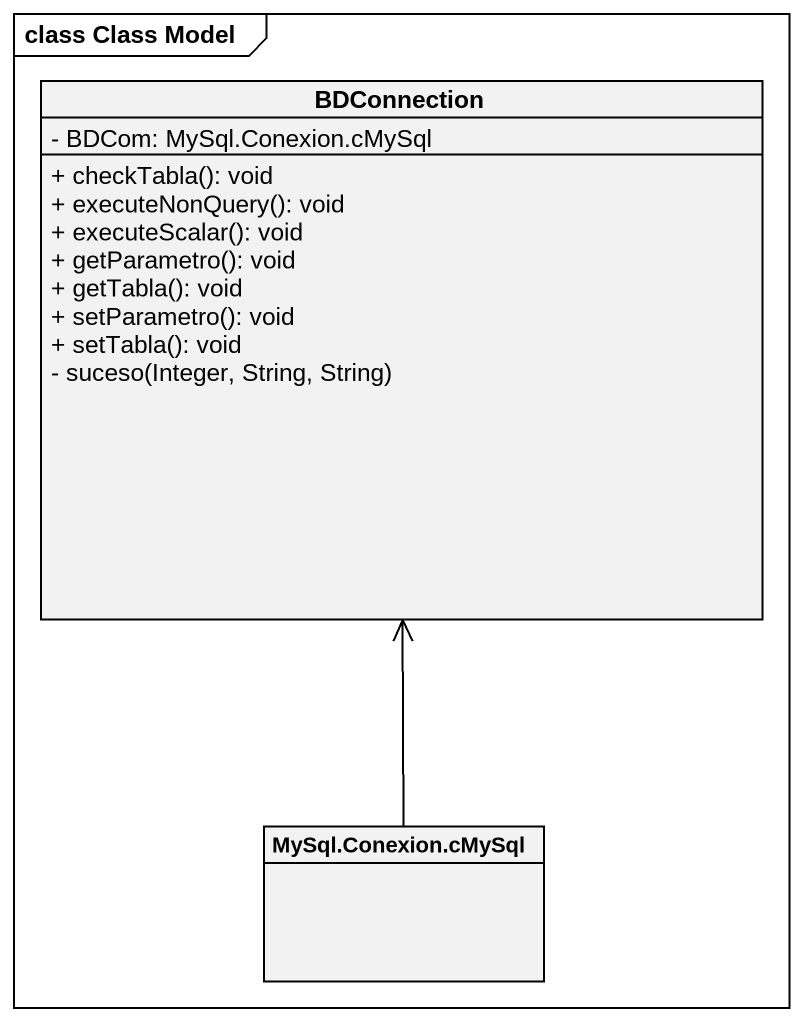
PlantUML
@startuml
mainframe class Class Model
hide circle
hide empty members
skinparam classAttributeIconSize 0
class BDConnection {
  - BDCom: MySql.Conexion.cMySql
  + checkTabla(): void
  + executeNonQuery(): void
  + executeScalar(): void
  + getParametro(): void
  + getTabla(): void
  + setParametro(): void
  + setTabla(): void
  - suceso(Integer, String, String)
}
class "MySql.Conexion.cMySql" as MySql_Conexion_cMySql
MySql_Conexion_cMySql -up-> BDConnection
@enduml
